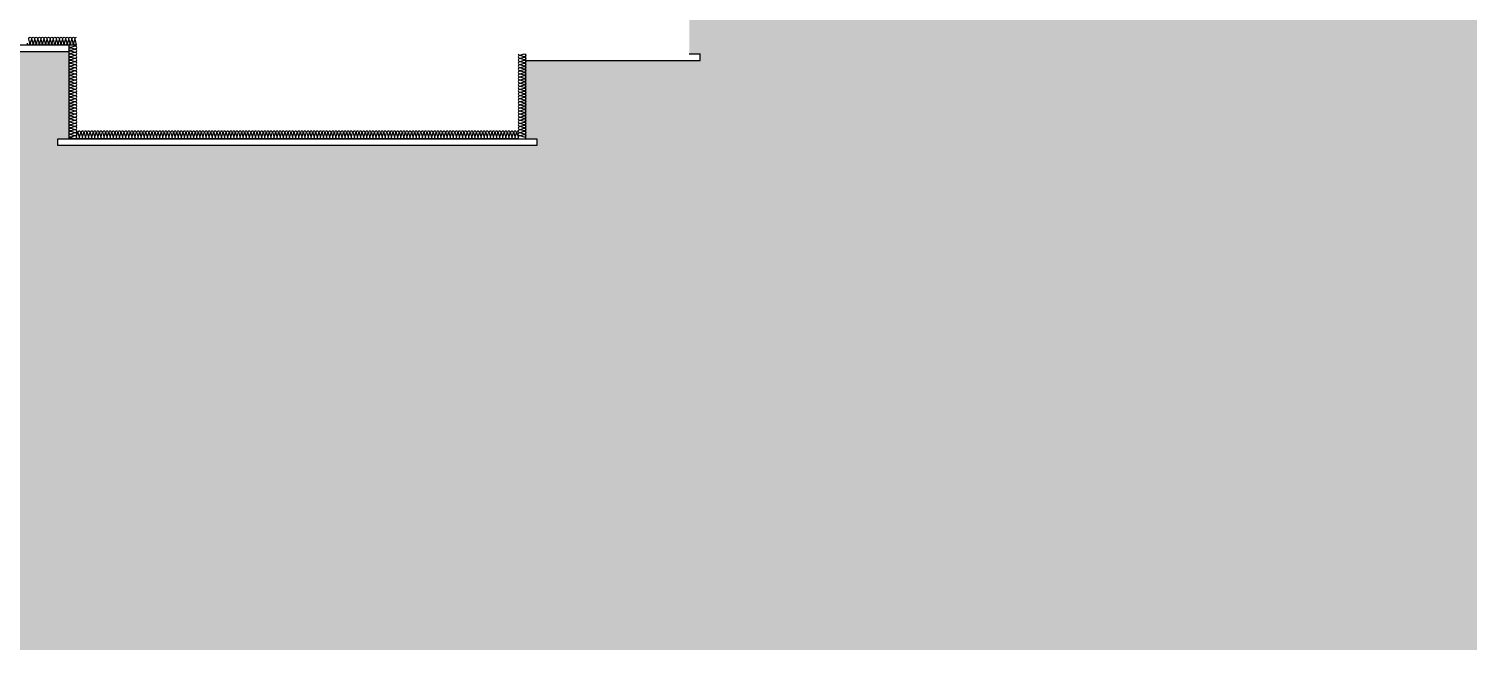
# Model space of a CAD drawing. Header units: millimetres. Extents: x 17311 to 801382, y -242618 to -104888.
# Drawn here: x 157513 to 170632, y -231658 to -226033 of the extents above; entities that cross this region are included whole.
import ezdxf

# ---------------------------------------------------------------- set-up
doc = ezdxf.new("R2010")
doc.units = ezdxf.units.MM
doc.header["$LTSCALE"] = 250
for name, color, linetype in [('A-버림CONC', 4, 'Continuous'), ('ISL', 251, 'Continuous'), ('지반', 254, 'Continuous')]:
    doc.layers.add(name, color=color, linetype=linetype)

msp = doc.modelspace()

# ---------------------------------------------------------------- hatches: boundary and pattern name
at = {"layer": '지반'}
h = msp.add_hatch(dxfattribs=at)
h.set_pattern_fill('EARTH', color=251, scale=70, angle=45)
h.paths.add_polyline_path([(19867.6, -225858.4), (19867.6, -231658.4), (170632.4, -231658.4), (170632.4, -225896), (163495.3, -225758.4), (163495.3, -226258.4), (163595.3, -226258.4), (163595.3, -226318.4), (162015.3, -226318.4), (162015.3, -227028.4), (162115.3, -227028.4), (162115.3, -227088.4), (157775.3, -227088.4), (157775.3, -227028.4), (157875.3, -227028.4), (157875.3, -226238.4), (149735.3, -226238.4), (149665.3, -226168.4), (136125.3, -226168.4), (136055.3, -226238.4), (128115.3, -226238.4), (128115.3, -226878.4), (128215.3, -226878.4), (128215.3, -226938.4), (126375.3, -226938.4), (126375.3, -226878.4), (126475.3, -226878.4), (126475.3, -226238.4), (126045.3, -226238.4), (126045.3, -226178.4), (126145.3, -226178.4), (126145.3, -225758.4), (27395.3, -225758.4), (27395.3, -225858.4)])

# ---------------------------------------------------------------- linework, layer by layer
at = {"layer": 'A-버림CONC'}
for p, q in [((163495.3, -226258.4), (163595.3, -226258.4)), ((157775.3, -227088.4), (157775.3, -227028.4)), ((157775.3, -227028.4), (157875.3, -227028.4)), ((162115.3, -227088.4), (157775.3, -227088.4)), ((162015.3, -227028.4), (162115.3, -227028.4)), ((162115.3, -227028.4), (162115.3, -227088.4))]:
    msp.add_line(p, q, dxfattribs=at)
at = {"layer": 'A-버림CONC', "elevation": 0}
for points in [[(149735.3, -226238.4), (157875.3, -226238.4)], [(162015.3, -226318.4), (163595.3, -226318.4), (163595.3, -226258.4)]]:
    msp.add_lwpolyline(points, dxfattribs=at)
at = {"layer": 'ISL', "elevation": 0}
for points in [[(149795.3, -226108.4), (149795.3, -226178.4), (157945.3, -226178.4)], [(157875.3, -226178.4), (157875.3, -227028.4), (162015.3, -227028.4), (162015.3, -226258.4)]]:
    msp.add_lwpolyline(points, dxfattribs=at)
for points in [[(157496.9, -226161.4, 1.3725934), (157521.6, -226161.4), (157510.9, -226125.4, -0.5092668), (157523.3, -226108.4, -0.5092668), (157535.6, -226125.4), (157524.9, -226161.4, 1.3725934), (157549.6, -226161.4), (157538.9, -226125.4, -0.5092668), (157551.3, -226108.4, -0.5092668), (157563.6, -226125.4), (157552.9, -226161.4, 1.3725934), (157577.6, -226161.4), (157566.9, -226125.4, -0.5092668), (157579.3, -226108.4, -0.5092668), (157591.6, -226125.4), (157580.9, -226161.4, 1.3725934), (157605.6, -226161.4), (157594.9, -226125.4, -0.5092668), (157607.3, -226108.4, -0.5092668), (157619.6, -226125.4), (157608.9, -226161.4, 1.3725934), (157633.6, -226161.4), (157622.9, -226125.4, -0.5092668), (157635.3, -226108.4, -0.5092668), (157647.6, -226125.4), (157636.9, -226161.4, 1.3725934), (157661.6, -226161.4), (157650.9, -226125.4, -0.5092668), (157663.3, -226108.4, -0.5092668), (157675.6, -226125.4), (157664.9, -226161.4, 1.3725934), (157689.6, -226161.4), (157678.9, -226125.4, -0.5092668), (157691.3, -226108.4, -0.5092668), (157703.6, -226125.4), (157692.9, -226161.4, 1.3725934), (157717.6, -226161.4), (157706.9, -226125.4, -0.5092668), (157719.3, -226108.4, -0.5092668), (157731.6, -226125.4), (157720.9, -226161.4, 1.3725934), (157745.6, -226161.4), (157734.9, -226125.4, -0.5092668), (157747.3, -226108.4, -0.5092668), (157759.6, -226125.4), (157748.9, -226161.4, 1.3725934), (157773.6, -226161.4), (157762.9, -226125.4, -0.5092668), (157775.3, -226108.4, -0.5092668), (157787.6, -226125.4), (157776.9, -226161.4, 1.3725934), (157801.6, -226161.4), (157790.9, -226125.4, -0.5092668), (157803.3, -226108.4, -0.5092668), (157815.6, -226125.4), (157804.9, -226161.4, 1.3725934), (157829.6, -226161.4), (157818.9, -226125.4, -0.5092668), (157831.3, -226108.4, -0.5092668), (157843.6, -226125.4), (157832.9, -226161.4, 1.3725934), (157857.6, -226161.4), (157846.9, -226125.4, -0.5092668), (157859.3, -226108.4, -0.5092668), (157871.6, -226125.4), (157860.9, -226161.4, 1.3725934), (157885.6, -226161.4), (157874.9, -226125.4, -0.5092668), (157887.3, -226108.4, -0.5092668), (157899.6, -226125.4), (157888.9, -226161.4, 1.3725934), (157913.6, -226161.4), (157902.9, -226125.4, -0.5092668), (157915.3, -226108.4, -0.5092668), (157927.6, -226125.4), (157916.9, -226161.4, 1.3725934), (157941.6, -226161.4), (157930.9, -226125.4, -0.5092668), (157943.3, -226108.4)], [(157875.3, -227028.4, -0.5092668), (157892.2, -227016), (157928.3, -227026.8, 1.3725934), (157928.3, -227002), (157892.2, -227012.8, -0.5092668), (157875.3, -227000.4, -0.5092668), (157892.2, -226988), (157928.3, -226998.8, 1.3725934), (157928.3, -226974), (157892.2, -226984.8, -0.5092668), (157875.3, -226972.4, -0.5092668), (157892.2, -226960), (157928.3, -226970.8, 1.3725934), (157928.3, -226946), (157892.2, -226956.8, -0.5092668), (157875.3, -226944.4, -0.5092668), (157892.2, -226932), (157928.3, -226942.8, 1.3725934), (157928.3, -226918), (157892.2, -226928.8, -0.5092668), (157875.3, -226916.4, -0.5092668), (157892.2, -226904), (157928.3, -226914.8, 1.3725934), (157928.3, -226890), (157892.2, -226900.8, -0.5092668), (157875.3, -226888.4, -0.5092668), (157892.2, -226876), (157928.3, -226886.8, 1.3725934), (157928.3, -226862), (157892.2, -226872.8, -0.5092668), (157875.3, -226860.4, -0.5092668), (157892.2, -226848), (157928.3, -226858.8, 1.3725934), (157928.3, -226834), (157892.2, -226844.8, -0.5092668), (157875.3, -226832.4, -0.5092668), (157892.2, -226820), (157928.3, -226830.8, 1.3725934), (157928.3, -226806), (157892.2, -226816.8, -0.5092668), (157875.3, -226804.4, -0.5092668), (157892.2, -226792), (157928.3, -226802.8, 1.3725934), (157928.3, -226778), (157892.2, -226788.8, -0.5092668), (157875.3, -226776.4, -0.5092668), (157892.2, -226764), (157928.3, -226774.8, 1.3725934), (157928.3, -226750), (157892.2, -226760.8, -0.5092668), (157875.3, -226748.4, -0.5092668), (157892.2, -226736), (157928.3, -226746.8, 1.3725934), (157928.3, -226722), (157892.2, -226732.8, -0.5092668), (157875.3, -226720.4, -0.5092668), (157892.2, -226708), (157928.3, -226718.8, 1.3725934), (157928.3, -226694), (157892.2, -226704.8, -0.5092668), (157875.3, -226692.4, -0.5092668), (157892.2, -226680), (157928.3, -226690.8, 1.3725934), (157928.3, -226666), (157892.2, -226676.8, -0.5092668), (157875.3, -226664.4, -0.5092668), (157892.2, -226652), (157928.3, -226662.8, 1.3725934), (157928.3, -226638), (157892.2, -226648.8, -0.5092668), (157875.3, -226636.4, -0.5092668), (157892.2, -226624), (157928.3, -226634.8, 1.3725934), (157928.3, -226610), (157892.2, -226620.8, -0.5092668), (157875.3, -226608.4, -0.5092668), (157892.2, -226596), (157928.3, -226606.8, 1.3725934), (157928.3, -226582), (157892.2, -226592.8, -0.5092668), (157875.3, -226580.4, -0.5092668), (157892.2, -226568), (157928.3, -226578.8, 1.3725934), (157928.3, -226554), (157892.2, -226564.8, -0.5092668), (157875.3, -226552.4, -0.5092668), (157892.2, -226540), (157928.3, -226550.8, 1.3725934), (157928.3, -226526), (157892.2, -226536.8, -0.5092668), (157875.3, -226524.4, -0.5092668), (157892.2, -226512), (157928.3, -226522.8, 1.3725934), (157928.3, -226498), (157892.2, -226508.8, -0.5092668), (157875.3, -226496.4, -0.5092668), (157892.2, -226484), (157928.3, -226494.8, 1.3725934), (157928.3, -226470), (157892.2, -226480.8, -0.5092668), (157875.3, -226468.4, -0.5092668), (157892.2, -226456), (157928.3, -226466.8, 1.3725934), (157928.3, -226442), (157892.2, -226452.8, -0.5092668), (157875.3, -226440.4, -0.5092668), (157892.2, -226428), (157928.3, -226438.8, 1.3725934), (157928.3, -226414), (157892.2, -226424.8, -0.5092668), (157875.3, -226412.4, -0.5092668), (157892.2, -226400), (157928.3, -226410.8, 1.3725934), (157928.3, -226386), (157892.2, -226396.8, -0.5092668), (157875.3, -226384.4, -0.5092668), (157892.2, -226372), (157928.3, -226382.8, 1.3725934), (157928.3, -226358), (157892.2, -226368.8, -0.5092668), (157875.3, -226356.4, -0.5092668), (157892.2, -226344), (157928.3, -226354.8, 1.3725934), (157928.3, -226330), (157892.2, -226340.8, -0.5092668), (157875.3, -226328.4, -0.5092668), (157892.2, -226316), (157928.3, -226326.8, 1.3725934), (157928.3, -226302), (157892.2, -226312.8, -0.5092668), (157875.3, -226300.4, -0.5092668), (157892.2, -226288), (157928.3, -226298.8, 1.3725934), (157928.3, -226274), (157892.2, -226284.8, -0.5092668), (157875.3, -226272.4, -0.5092668), (157892.2, -226260), (157928.3, -226270.8, 1.3725934), (157928.3, -226246), (157892.2, -226256.8, -0.5092668), (157875.3, -226244.4, -0.5092668), (157892.2, -226232), (157928.3, -226242.8, 1.3725934), (157928.3, -226218), (157892.2, -226228.8, -0.5092668), (157875.3, -226216.4, -0.5092668), (157892.2, -226204), (157928.3, -226214.8, 1.3725934), (157928.3, -226190), (157892.2, -226200.8, -0.5092668), (157875.3, -226188.4)], [(161945.3, -226258.4, 0.5092668), (161962.2, -226270.8), (161998.3, -226260.1, -1.3725934), (161998.3, -226284.8), (161962.2, -226274.1, 0.5092668), (161945.3, -226286.4, 0.5092668), (161962.2, -226298.8), (161998.3, -226288.1, -1.3725934), (161998.3, -226312.8), (161962.2, -226302.1, 0.5092668), (161945.3, -226314.4, 0.5092668), (161962.2, -226326.8), (161998.3, -226316.1, -1.3725934), (161998.3, -226340.8), (161962.2, -226330.1, 0.5092668), (161945.3, -226342.4, 0.5092668), (161962.2, -226354.8), (161998.3, -226344.1, -1.3725934), (161998.3, -226368.8), (161962.2, -226358.1, 0.5092668), (161945.3, -226370.4, 0.5092668), (161962.2, -226382.8), (161998.3, -226372.1, -1.3725934), (161998.3, -226396.8), (161962.2, -226386.1, 0.5092668), (161945.3, -226398.4, 0.5092668), (161962.2, -226410.8), (161998.3, -226400.1, -1.3725934), (161998.3, -226424.8), (161962.2, -226414.1, 0.5092668), (161945.3, -226426.4, 0.5092668), (161962.2, -226438.8), (161998.3, -226428.1, -1.3725934), (161998.3, -226452.8), (161962.2, -226442.1, 0.5092668), (161945.3, -226454.4, 0.5092668), (161962.2, -226466.8), (161998.3, -226456.1, -1.3725934), (161998.3, -226480.8), (161962.2, -226470.1, 0.5092668), (161945.3, -226482.4, 0.5092668), (161962.2, -226494.8), (161998.3, -226484.1, -1.3725934), (161998.3, -226508.8), (161962.2, -226498.1, 0.5092668), (161945.3, -226510.4, 0.5092668), (161962.2, -226522.8), (161998.3, -226512.1, -1.3725934), (161998.3, -226536.8), (161962.2, -226526.1, 0.5092668), (161945.3, -226538.4, 0.5092668), (161962.2, -226550.8), (161998.3, -226540.1, -1.3725934), (161998.3, -226564.8), (161962.2, -226554.1, 0.5092668), (161945.3, -226566.4, 0.5092668), (161962.2, -226578.8), (161998.3, -226568.1, -1.3725934), (161998.3, -226592.8), (161962.2, -226582.1, 0.5092668), (161945.3, -226594.4, 0.5092668), (161962.2, -226606.8), (161998.3, -226596.1, -1.3725934), (161998.3, -226620.8), (161962.2, -226610.1, 0.5092668), (161945.3, -226622.4, 0.5092668), (161962.2, -226634.8), (161998.3, -226624.1, -1.3725934), (161998.3, -226648.8), (161962.2, -226638.1, 0.5092668), (161945.3, -226650.4, 0.5092668), (161962.2, -226662.8), (161998.3, -226652.1, -1.3725934), (161998.3, -226676.8), (161962.2, -226666.1, 0.5092668), (161945.3, -226678.4, 0.5092668), (161962.2, -226690.8), (161998.3, -226680.1, -1.3725934), (161998.3, -226704.8), (161962.2, -226694.1, 0.5092668), (161945.3, -226706.4, 0.5092668), (161962.2, -226718.8), (161998.3, -226708.1, -1.3725934), (161998.3, -226732.8), (161962.2, -226722.1, 0.5092668), (161945.3, -226734.4, 0.5092668), (161962.2, -226746.8), (161998.3, -226736.1, -1.3725934), (161998.3, -226760.8), (161962.2, -226750.1, 0.5092668), (161945.3, -226762.4, 0.5092668), (161962.2, -226774.8), (161998.3, -226764.1, -1.3725934), (161998.3, -226788.8), (161962.2, -226778.1, 0.5092668), (161945.3, -226790.4, 0.5092668), (161962.2, -226802.8), (161998.3, -226792.1, -1.3725934), (161998.3, -226816.8), (161962.2, -226806.1, 0.5092668), (161945.3, -226818.4, 0.5092668), (161962.2, -226830.8), (161998.3, -226820.1, -1.3725934), (161998.3, -226844.8), (161962.2, -226834.1, 0.5092668), (161945.3, -226846.4, 0.5092668), (161962.2, -226858.8), (161998.3, -226848.1, -1.3725934), (161998.3, -226872.8), (161962.2, -226862.1, 0.5092668), (161945.3, -226874.4, 0.5092668), (161962.2, -226886.8), (161998.3, -226876.1, -1.3725934), (161998.3, -226900.8), (161962.2, -226890.1, 0.5092668), (161945.3, -226902.4, 0.5092668), (161962.2, -226914.8), (161998.3, -226904.1, -1.3725934), (161998.3, -226928.8), (161962.2, -226918.1, 0.5092668), (161945.3, -226930.4, 0.5092668), (161962.2, -226942.8), (161998.3, -226932.1, -1.3725934), (161998.3, -226956.8), (161962.2, -226946.1, 0.5092668), (161945.3, -226958.4, 0.5092668), (161962.2, -226970.8), (161998.3, -226960.1, -1.3725934), (161998.3, -226984.8), (161962.2, -226974.1, 0.5092668), (161945.3, -226986.4, 0.5092668), (161962.2, -226998.8), (161998.3, -226988.1, -1.3725934), (161998.3, -227012.8), (161962.2, -227002.1, 0.5092668), (161945.3, -227014.4)], [(161945.2, -226958.4, 0.5092668), (161932.9, -226975.4), (161943.6, -227011.4, -1.3725934), (161918.9, -227011.4), (161929.6, -226975.4, 0.5092668), (161917.2, -226958.4, 0.5092668), (161904.9, -226975.4), (161915.6, -227011.4, -1.3725934), (161890.9, -227011.4), (161901.6, -226975.4, 0.5092668), (161889.2, -226958.4, 0.5092668), (161876.9, -226975.4), (161887.6, -227011.4, -1.3725934), (161862.9, -227011.4), (161873.6, -226975.4, 0.5092668), (161861.2, -226958.4, 0.5092668), (161848.9, -226975.4), (161859.6, -227011.4, -1.3725934), (161834.9, -227011.4), (161845.6, -226975.4, 0.5092668), (161833.2, -226958.4, 0.5092668), (161820.9, -226975.4), (161831.6, -227011.4, -1.3725934), (161806.9, -227011.4), (161817.6, -226975.4, 0.5092668), (161805.2, -226958.4, 0.5092668), (161792.9, -226975.4), (161803.6, -227011.4, -1.3725934), (161778.9, -227011.4), (161789.6, -226975.4, 0.5092668), (161777.2, -226958.4, 0.5092668), (161764.9, -226975.4), (161775.6, -227011.4, -1.3725934), (161750.9, -227011.4), (161761.6, -226975.4, 0.5092668), (161749.2, -226958.4, 0.5092668), (161736.9, -226975.4), (161747.6, -227011.4, -1.3725934), (161722.9, -227011.4), (161733.6, -226975.4, 0.5092668), (161721.2, -226958.4, 0.5092668), (161708.9, -226975.4), (161719.6, -227011.4, -1.3725934), (161694.9, -227011.4), (161705.6, -226975.4, 0.5092668), (161693.2, -226958.4, 0.5092668), (161680.9, -226975.4), (161691.6, -227011.4, -1.3725934), (161666.9, -227011.4), (161677.6, -226975.4, 0.5092668), (161665.2, -226958.4, 0.5092668), (161652.9, -226975.4), (161663.6, -227011.4, -1.3725934), (161638.9, -227011.4), (161649.6, -226975.4, 0.5092668), (161637.2, -226958.4, 0.5092668), (161624.9, -226975.4), (161635.6, -227011.4, -1.3725934), (161610.9, -227011.4), (161621.6, -226975.4, 0.5092668), (161609.2, -226958.4, 0.5092668), (161596.9, -226975.4), (161607.6, -227011.4, -1.3725934), (161582.9, -227011.4), (161593.6, -226975.4, 0.5092668), (161581.2, -226958.4, 0.5092668), (161568.9, -226975.4), (161579.6, -227011.4, -1.3725934), (161554.9, -227011.4), (161565.6, -226975.4, 0.5092668), (161553.2, -226958.4, 0.5092668), (161540.9, -226975.4), (161551.6, -227011.4, -1.3725934), (161526.9, -227011.4), (161537.6, -226975.4, 0.5092668), (161525.2, -226958.4, 0.5092668), (161512.9, -226975.4), (161523.6, -227011.4, -1.3725934), (161498.9, -227011.4), (161509.6, -226975.4, 0.5092668), (161497.2, -226958.4, 0.5092668), (161484.9, -226975.4), (161495.6, -227011.4, -1.3725934), (161470.9, -227011.4), (161481.6, -226975.4, 0.5092668), (161469.2, -226958.4, 0.5092668), (161456.9, -226975.4), (161467.6, -227011.4, -1.3725934), (161442.9, -227011.4), (161453.6, -226975.4, 0.5092668), (161441.2, -226958.4, 0.5092668), (161428.9, -226975.4), (161439.6, -227011.4, -1.3725934), (161414.9, -227011.4), (161425.6, -226975.4, 0.5092668), (161413.2, -226958.4, 0.5092668), (161400.9, -226975.4), (161411.6, -227011.4, -1.3725934), (161386.9, -227011.4), (161397.6, -226975.4, 0.5092668), (161385.2, -226958.4, 0.5092668), (161372.9, -226975.4), (161383.6, -227011.4, -1.3725934), (161358.9, -227011.4), (161369.6, -226975.4, 0.5092668), (161357.2, -226958.4, 0.5092668), (161344.9, -226975.4), (161355.6, -227011.4, -1.3725934), (161330.9, -227011.4), (161341.6, -226975.4, 0.5092668), (161329.2, -226958.4, 0.5092668), (161316.9, -226975.4), (161327.6, -227011.4, -1.3725934), (161302.9, -227011.4), (161313.6, -226975.4, 0.5092668), (161301.2, -226958.4, 0.5092668), (161288.9, -226975.4), (161299.6, -227011.4, -1.3725934), (161274.9, -227011.4), (161285.6, -226975.4, 0.5092668), (161273.2, -226958.4, 0.5092668), (161260.9, -226975.4), (161271.6, -227011.4, -1.3725934), (161246.9, -227011.4), (161257.6, -226975.4, 0.5092668), (161245.2, -226958.4, 0.5092668), (161232.9, -226975.4), (161243.6, -227011.4, -1.3725934), (161218.9, -227011.4), (161229.6, -226975.4, 0.5092668), (161217.2, -226958.4, 0.5092668), (161204.9, -226975.4), (161215.6, -227011.4, -1.3725934), (161190.9, -227011.4), (161201.6, -226975.4, 0.5092668), (161189.2, -226958.4, 0.5092668), (161176.9, -226975.4), (161187.6, -227011.4, -1.3725934), (161162.9, -227011.4), (161173.6, -226975.4, 0.5092668), (161161.2, -226958.4, 0.5092668), (161148.9, -226975.4), (161159.6, -227011.4, -1.3725934), (161134.9, -227011.4), (161145.6, -226975.4, 0.5092668), (161133.2, -226958.4, 0.5092668), (161120.9, -226975.4), (161131.6, -227011.4, -1.3725934), (161106.9, -227011.4), (161117.6, -226975.4, 0.5092668), (161105.2, -226958.4, 0.5092668), (161092.9, -226975.4), (161103.6, -227011.4, -1.3725934), (161078.9, -227011.4), (161089.6, -226975.4, 0.5092668), (161077.2, -226958.4, 0.5092668), (161064.9, -226975.4), (161075.6, -227011.4, -1.3725934), (161050.9, -227011.4), (161061.6, -226975.4, 0.5092668), (161049.2, -226958.4, 0.5092668), (161036.9, -226975.4), (161047.6, -227011.4, -1.3725934), (161022.9, -227011.4), (161033.6, -226975.4, 0.5092668), (161021.2, -226958.4, 0.5092668), (161008.9, -226975.4), (161019.6, -227011.4, -1.3725934), (160994.9, -227011.4), (161005.6, -226975.4, 0.5092668), (160993.2, -226958.4, 0.5092668), (160980.9, -226975.4), (160991.6, -227011.4, -1.3725934), (160966.9, -227011.4), (160977.6, -226975.4, 0.5092668), (160965.2, -226958.4, 0.5092668), (160952.9, -226975.4), (160963.6, -227011.4, -1.3725934), (160938.9, -227011.4), (160949.6, -226975.4, 0.5092668), (160937.2, -226958.4, 0.5092668), (160924.9, -226975.4), (160935.6, -227011.4, -1.3725934), (160910.9, -227011.4), (160921.6, -226975.4, 0.5092668), (160909.2, -226958.4, 0.5092668), (160896.9, -226975.4), (160907.6, -227011.4, -1.3725934), (160882.9, -227011.4), (160893.6, -226975.4, 0.5092668), (160881.2, -226958.4, 0.5092668), (160868.9, -226975.4), (160879.6, -227011.4, -1.3725934), (160854.9, -227011.4), (160865.6, -226975.4, 0.5092668), (160853.2, -226958.4, 0.5092668), (160840.9, -226975.4), (160851.6, -227011.4, -1.3725934), (160826.9, -227011.4), (160837.6, -226975.4, 0.5092668), (160825.2, -226958.4, 0.5092668), (160812.9, -226975.4), (160823.6, -227011.4, -1.3725934), (160798.9, -227011.4), (160809.6, -226975.4, 0.5092668), (160797.2, -226958.4, 0.5092668), (160784.9, -226975.4), (160795.6, -227011.4, -1.3725934), (160770.9, -227011.4), (160781.6, -226975.4, 0.5092668), (160769.2, -226958.4, 0.5092668), (160756.9, -226975.4), (160767.6, -227011.4, -1.3725934), (160742.9, -227011.4), (160753.6, -226975.4, 0.5092668), (160741.2, -226958.4, 0.5092668), (160728.9, -226975.4), (160739.6, -227011.4, -1.3725934), (160714.9, -227011.4), (160725.6, -226975.4, 0.5092668), (160713.2, -226958.4, 0.5092668), (160700.9, -226975.4), (160711.6, -227011.4, -1.3725934), (160686.9, -227011.4), (160697.6, -226975.4, 0.5092668), (160685.2, -226958.4, 0.5092668), (160672.9, -226975.4), (160683.6, -227011.4, -1.3725934), (160658.9, -227011.4), (160669.6, -226975.4, 0.5092668), (160657.2, -226958.4, 0.5092668), (160644.9, -226975.4), (160655.6, -227011.4, -1.3725934), (160630.9, -227011.4), (160641.6, -226975.4, 0.5092668), (160629.2, -226958.4, 0.5092668), (160616.9, -226975.4), (160627.6, -227011.4, -1.3725934), (160602.9, -227011.4), (160613.6, -226975.4, 0.5092668), (160601.2, -226958.4, 0.5092668), (160588.9, -226975.4), (160599.6, -227011.4, -1.3725934), (160574.9, -227011.4), (160585.6, -226975.4, 0.5092668), (160573.2, -226958.4, 0.5092668), (160560.9, -226975.4), (160571.6, -227011.4, -1.3725934), (160546.9, -227011.4), (160557.6, -226975.4, 0.5092668), (160545.2, -226958.4, 0.5092668), (160532.9, -226975.4), (160543.6, -227011.4, -1.3725934), (160518.9, -227011.4), (160529.6, -226975.4, 0.5092668), (160517.2, -226958.4, 0.5092668), (160504.9, -226975.4), (160515.6, -227011.4, -1.3725934), (160490.9, -227011.4), (160501.6, -226975.4, 0.5092668), (160489.2, -226958.4, 0.5092668), (160476.9, -226975.4), (160487.6, -227011.4, -1.3725934), (160462.9, -227011.4), (160473.6, -226975.4, 0.5092668), (160461.2, -226958.4, 0.5092668), (160448.9, -226975.4), (160459.6, -227011.4, -1.3725934), (160434.9, -227011.4), (160445.6, -226975.4, 0.5092668), (160433.2, -226958.4, 0.5092668), (160420.9, -226975.4), (160431.6, -227011.4, -1.3725934), (160406.9, -227011.4), (160417.6, -226975.4, 0.5092668), (160405.2, -226958.4, 0.5092668), (160392.9, -226975.4), (160403.6, -227011.4, -1.3725934), (160378.9, -227011.4), (160389.6, -226975.4, 0.5092668), (160377.2, -226958.4, 0.5092668), (160364.9, -226975.4), (160375.6, -227011.4, -1.3725934), (160350.9, -227011.4), (160361.6, -226975.4, 0.5092668), (160349.2, -226958.4, 0.5092668), (160336.9, -226975.4), (160347.6, -227011.4, -1.3725934), (160322.9, -227011.4), (160333.6, -226975.4, 0.5092668), (160321.2, -226958.4, 0.5092668), (160308.9, -226975.4), (160319.6, -227011.4, -1.3725934), (160294.9, -227011.4), (160305.6, -226975.4, 0.5092668), (160293.2, -226958.4, 0.5092668), (160280.9, -226975.4), (160291.6, -227011.4, -1.3725934), (160266.9, -227011.4), (160277.6, -226975.4, 0.5092668), (160265.2, -226958.4, 0.5092668), (160252.9, -226975.4), (160263.6, -227011.4, -1.3725934), (160238.9, -227011.4), (160249.6, -226975.4, 0.5092668), (160237.2, -226958.4, 0.5092668), (160224.9, -226975.4), (160235.6, -227011.4, -1.3725934), (160210.9, -227011.4), (160221.6, -226975.4, 0.5092668), (160209.2, -226958.4, 0.5092668), (160196.9, -226975.4), (160207.6, -227011.4, -1.3725934), (160182.9, -227011.4), (160193.6, -226975.4, 0.5092668), (160181.2, -226958.4, 0.5092668), (160168.9, -226975.4), (160179.6, -227011.4, -1.3725934), (160154.9, -227011.4), (160165.6, -226975.4, 0.5092668), (160153.2, -226958.4, 0.5092668), (160140.9, -226975.4), (160151.6, -227011.4, -1.3725934), (160126.9, -227011.4), (160137.6, -226975.4, 0.5092668), (160125.2, -226958.4, 0.5092668), (160112.9, -226975.4), (160123.6, -227011.4, -1.3725934), (160098.9, -227011.4), (160109.6, -226975.4, 0.5092668), (160097.2, -226958.4, 0.5092668), (160084.9, -226975.4), (160095.6, -227011.4, -1.3725934), (160070.9, -227011.4), (160081.6, -226975.4, 0.5092668), (160069.2, -226958.4, 0.5092668), (160056.9, -226975.4), (160067.6, -227011.4, -1.3725934), (160042.9, -227011.4), (160053.6, -226975.4, 0.5092668), (160041.2, -226958.4, 0.5092668), (160028.9, -226975.4), (160039.6, -227011.4, -1.3725934), (160014.9, -227011.4), (160025.6, -226975.4, 0.5092668), (160013.2, -226958.4, 0.5092668), (160000.9, -226975.4), (160011.6, -227011.4, -1.3725934), (159986.9, -227011.4), (159997.6, -226975.4, 0.5092668), (159985.2, -226958.4, 0.5092668), (159972.9, -226975.4), (159983.6, -227011.4, -1.3725934), (159958.9, -227011.4), (159969.6, -226975.4, 0.5092668), (159957.2, -226958.4, 0.5092668), (159944.9, -226975.4), (159955.6, -227011.4, -1.3725934), (159930.9, -227011.4), (159941.6, -226975.4, 0.5092668), (159929.2, -226958.4, 0.5092668), (159916.9, -226975.4), (159927.6, -227011.4, -1.3725934), (159902.9, -227011.4), (159913.6, -226975.4, 0.5092668), (159901.2, -226958.4, 0.5092668), (159888.9, -226975.4), (159899.6, -227011.4, -1.3725934), (159874.9, -227011.4), (159885.6, -226975.4, 0.5092668), (159873.2, -226958.4, 0.5092668), (159860.9, -226975.4), (159871.6, -227011.4, -1.3725934), (159846.9, -227011.4), (159857.6, -226975.4, 0.5092668), (159845.2, -226958.4, 0.5092668), (159832.9, -226975.4), (159843.6, -227011.4, -1.3725934), (159818.9, -227011.4), (159829.6, -226975.4, 0.5092668), (159817.2, -226958.4, 0.5092668), (159804.9, -226975.4), (159815.6, -227011.4, -1.3725934), (159790.9, -227011.4), (159801.6, -226975.4, 0.5092668), (159789.2, -226958.4, 0.5092668), (159776.9, -226975.4), (159787.6, -227011.4, -1.3725934), (159762.9, -227011.4), (159773.6, -226975.4, 0.5092668), (159761.2, -226958.4, 0.5092668), (159748.9, -226975.4), (159759.6, -227011.4, -1.3725934), (159734.9, -227011.4), (159745.6, -226975.4, 0.5092668), (159733.2, -226958.4, 0.5092668), (159720.9, -226975.4), (159731.6, -227011.4, -1.3725934), (159706.9, -227011.4), (159717.6, -226975.4, 0.5092668), (159705.2, -226958.4, 0.5092668), (159692.9, -226975.4), (159703.6, -227011.4, -1.3725934), (159678.9, -227011.4), (159689.6, -226975.4, 0.5092668), (159677.2, -226958.4, 0.5092668), (159664.9, -226975.4), (159675.6, -227011.4, -1.3725934), (159650.9, -227011.4), (159661.6, -226975.4, 0.5092668), (159649.2, -226958.4, 0.5092668), (159636.9, -226975.4), (159647.6, -227011.4, -1.3725934), (159622.9, -227011.4), (159633.6, -226975.4, 0.5092668), (159621.2, -226958.4, 0.5092668), (159608.9, -226975.4), (159619.6, -227011.4, -1.3725934), (159594.9, -227011.4), (159605.6, -226975.4, 0.5092668), (159593.2, -226958.4, 0.5092668), (159580.9, -226975.4), (159591.6, -227011.4, -1.3725934), (159566.9, -227011.4), (159577.6, -226975.4, 0.5092668), (159565.2, -226958.4, 0.5092668), (159552.9, -226975.4), (159563.6, -227011.4, -1.3725934), (159538.9, -227011.4), (159549.6, -226975.4, 0.5092668), (159537.2, -226958.4, 0.5092668), (159524.9, -226975.4), (159535.6, -227011.4, -1.3725934), (159510.9, -227011.4), (159521.6, -226975.4, 0.5092668), (159509.2, -226958.4, 0.5092668), (159496.9, -226975.4), (159507.6, -227011.4, -1.3725934), (159482.9, -227011.4), (159493.6, -226975.4, 0.5092668), (159481.2, -226958.4, 0.5092668), (159468.9, -226975.4), (159479.6, -227011.4, -1.3725934), (159454.9, -227011.4), (159465.6, -226975.4, 0.5092668), (159453.2, -226958.4, 0.5092668), (159440.9, -226975.4), (159451.6, -227011.4, -1.3725934), (159426.9, -227011.4), (159437.6, -226975.4, 0.5092668), (159425.2, -226958.4, 0.5092668), (159412.9, -226975.4), (159423.6, -227011.4, -1.3725934), (159398.9, -227011.4), (159409.6, -226975.4, 0.5092668), (159397.2, -226958.4, 0.5092668), (159384.9, -226975.4), (159395.6, -227011.4, -1.3725934), (159370.9, -227011.4), (159381.6, -226975.4, 0.5092668), (159369.2, -226958.4, 0.5092668), (159356.9, -226975.4), (159367.6, -227011.4, -1.3725934), (159342.9, -227011.4), (159353.6, -226975.4, 0.5092668), (159341.2, -226958.4, 0.5092668), (159328.9, -226975.4), (159339.6, -227011.4, -1.3725934), (159314.9, -227011.4), (159325.6, -226975.4, 0.5092668), (159313.2, -226958.4, 0.5092668), (159300.9, -226975.4), (159311.6, -227011.4, -1.3725934), (159286.9, -227011.4), (159297.6, -226975.4, 0.5092668), (159285.2, -226958.4, 0.5092668), (159272.9, -226975.4), (159283.6, -227011.4, -1.3725934), (159258.9, -227011.4), (159269.6, -226975.4, 0.5092668), (159257.2, -226958.4, 0.5092668), (159244.9, -226975.4), (159255.6, -227011.4, -1.3725934), (159230.9, -227011.4), (159241.6, -226975.4, 0.5092668), (159229.2, -226958.4, 0.5092668), (159216.9, -226975.4), (159227.6, -227011.4, -1.3725934), (159202.9, -227011.4), (159213.6, -226975.4, 0.5092668), (159201.2, -226958.4, 0.5092668), (159188.9, -226975.4), (159199.6, -227011.4, -1.3725934), (159174.9, -227011.4), (159185.6, -226975.4, 0.5092668), (159173.2, -226958.4, 0.5092668), (159160.9, -226975.4), (159171.6, -227011.4, -1.3725934), (159146.9, -227011.4), (159157.6, -226975.4, 0.5092668), (159145.2, -226958.4, 0.5092668), (159132.9, -226975.4), (159143.6, -227011.4, -1.3725934), (159118.9, -227011.4), (159129.6, -226975.4, 0.5092668), (159117.2, -226958.4, 0.5092668), (159104.9, -226975.4), (159115.6, -227011.4, -1.3725934), (159090.9, -227011.4), (159101.6, -226975.4, 0.5092668), (159089.2, -226958.4, 0.5092668), (159076.9, -226975.4), (159087.6, -227011.4, -1.3725934), (159062.9, -227011.4), (159073.6, -226975.4, 0.5092668), (159061.2, -226958.4, 0.5092668), (159048.9, -226975.4), (159059.6, -227011.4, -1.3725934), (159034.9, -227011.4), (159045.6, -226975.4, 0.5092668), (159033.2, -226958.4, 0.5092668), (159020.9, -226975.4), (159031.6, -227011.4, -1.3725934), (159006.9, -227011.4), (159017.6, -226975.4, 0.5092668), (159005.2, -226958.4, 0.5092668), (158992.9, -226975.4), (159003.6, -227011.4, -1.3725934), (158978.9, -227011.4), (158989.6, -226975.4, 0.5092668), (158977.2, -226958.4, 0.5092668), (158964.9, -226975.4), (158975.6, -227011.4, -1.3725934), (158950.9, -227011.4), (158961.6, -226975.4, 0.5092668), (158949.2, -226958.4, 0.5092668), (158936.9, -226975.4), (158947.6, -227011.4, -1.3725934), (158922.9, -227011.4), (158933.6, -226975.4, 0.5092668), (158921.2, -226958.4, 0.5092668), (158908.9, -226975.4), (158919.6, -227011.4, -1.3725934), (158894.9, -227011.4), (158905.6, -226975.4, 0.5092668), (158893.2, -226958.4, 0.5092668), (158880.9, -226975.4), (158891.6, -227011.4, -1.3725934), (158866.9, -227011.4), (158877.6, -226975.4, 0.5092668), (158865.2, -226958.4, 0.5092668), (158852.9, -226975.4), (158863.6, -227011.4, -1.3725934), (158838.9, -227011.4), (158849.6, -226975.4, 0.5092668), (158837.2, -226958.4, 0.5092668), (158824.9, -226975.4), (158835.6, -227011.4, -1.3725934), (158810.9, -227011.4), (158821.6, -226975.4, 0.5092668), (158809.2, -226958.4, 0.5092668), (158796.9, -226975.4), (158807.6, -227011.4, -1.3725934), (158782.9, -227011.4), (158793.6, -226975.4, 0.5092668), (158781.2, -226958.4, 0.5092668), (158768.9, -226975.4), (158779.6, -227011.4, -1.3725934), (158754.9, -227011.4), (158765.6, -226975.4, 0.5092668), (158753.2, -226958.4, 0.5092668), (158740.9, -226975.4), (158751.6, -227011.4, -1.3725934), (158726.9, -227011.4), (158737.6, -226975.4, 0.5092668), (158725.2, -226958.4, 0.5092668), (158712.9, -226975.4), (158723.6, -227011.4, -1.3725934), (158698.9, -227011.4), (158709.6, -226975.4, 0.5092668), (158697.2, -226958.4, 0.5092668), (158684.9, -226975.4), (158695.6, -227011.4, -1.3725934), (158670.9, -227011.4), (158681.6, -226975.4, 0.5092668), (158669.2, -226958.4, 0.5092668), (158656.9, -226975.4), (158667.6, -227011.4, -1.3725934), (158642.9, -227011.4), (158653.6, -226975.4, 0.5092668), (158641.2, -226958.4, 0.5092668), (158628.9, -226975.4), (158639.6, -227011.4, -1.3725934), (158614.9, -227011.4), (158625.6, -226975.4, 0.5092668), (158613.2, -226958.4, 0.5092668), (158600.9, -226975.4), (158611.6, -227011.4, -1.3725934), (158586.9, -227011.4), (158597.6, -226975.4, 0.5092668), (158585.2, -226958.4, 0.5092668), (158572.9, -226975.4), (158583.6, -227011.4, -1.3725934), (158558.9, -227011.4), (158569.6, -226975.4, 0.5092668), (158557.2, -226958.4, 0.5092668), (158544.9, -226975.4), (158555.6, -227011.4, -1.3725934), (158530.9, -227011.4), (158541.6, -226975.4, 0.5092668), (158529.2, -226958.4, 0.5092668), (158516.9, -226975.4), (158527.6, -227011.4, -1.3725934), (158502.9, -227011.4), (158513.6, -226975.4, 0.5092668), (158501.2, -226958.4, 0.5092668), (158488.9, -226975.4), (158499.6, -227011.4, -1.3725934), (158474.9, -227011.4), (158485.6, -226975.4, 0.5092668), (158473.2, -226958.4, 0.5092668), (158460.9, -226975.4), (158471.6, -227011.4, -1.3725934), (158446.9, -227011.4), (158457.6, -226975.4, 0.5092668), (158445.2, -226958.4, 0.5092668), (158432.9, -226975.4), (158443.6, -227011.4, -1.3725934), (158418.9, -227011.4), (158429.6, -226975.4, 0.5092668), (158417.2, -226958.4, 0.5092668), (158404.9, -226975.4), (158415.6, -227011.4, -1.3725934), (158390.9, -227011.4), (158401.6, -226975.4, 0.5092668), (158389.2, -226958.4, 0.5092668), (158376.9, -226975.4), (158387.6, -227011.4, -1.3725934), (158362.9, -227011.4), (158373.6, -226975.4, 0.5092668), (158361.2, -226958.4, 0.5092668), (158348.9, -226975.4), (158359.6, -227011.4, -1.3725934), (158334.9, -227011.4), (158345.6, -226975.4, 0.5092668), (158333.2, -226958.4, 0.5092668), (158320.9, -226975.4), (158331.6, -227011.4, -1.3725934), (158306.9, -227011.4), (158317.6, -226975.4, 0.5092668), (158305.2, -226958.4, 0.5092668), (158292.9, -226975.4), (158303.6, -227011.4, -1.3725934), (158278.9, -227011.4), (158289.6, -226975.4, 0.5092668), (158277.2, -226958.4, 0.5092668), (158264.9, -226975.4), (158275.6, -227011.4, -1.3725934), (158250.9, -227011.4), (158261.6, -226975.4, 0.5092668), (158249.2, -226958.4, 0.5092668), (158236.9, -226975.4), (158247.6, -227011.4, -1.3725934), (158222.9, -227011.4), (158233.6, -226975.4, 0.5092668), (158221.2, -226958.4, 0.5092668), (158208.9, -226975.4), (158219.6, -227011.4, -1.3725934), (158194.9, -227011.4), (158205.6, -226975.4, 0.5092668), (158193.2, -226958.4, 0.5092668), (158180.9, -226975.4), (158191.6, -227011.4, -1.3725934), (158166.9, -227011.4), (158177.6, -226975.4, 0.5092668), (158165.2, -226958.4, 0.5092668), (158152.9, -226975.4), (158163.6, -227011.4, -1.3725934), (158138.9, -227011.4), (158149.6, -226975.4, 0.5092668), (158137.2, -226958.4, 0.5092668), (158124.9, -226975.4), (158135.6, -227011.4, -1.3725934), (158110.9, -227011.4), (158121.6, -226975.4, 0.5092668), (158109.2, -226958.4, 0.5092668), (158096.9, -226975.4), (158107.6, -227011.4, -1.3725934), (158082.9, -227011.4), (158093.6, -226975.4, 0.5092668), (158081.2, -226958.4, 0.5092668), (158068.9, -226975.4), (158079.6, -227011.4, -1.3725934), (158054.9, -227011.4), (158065.6, -226975.4, 0.5092668), (158053.2, -226958.4, 0.5092668), (158040.9, -226975.4), (158051.6, -227011.4, -1.3725934), (158026.9, -227011.4), (158037.6, -226975.4, 0.5092668), (158025.2, -226958.4, 0.5092668), (158012.9, -226975.4), (158023.6, -227011.4, -1.3725934), (157998.9, -227011.4), (158009.6, -226975.4, 0.5092668), (157997.2, -226958.4, 0.5092668), (157984.9, -226975.4), (157995.6, -227011.4, -1.3725934), (157970.9, -227011.4), (157981.6, -226975.4, 0.5092668), (157969.2, -226958.4, 0.5092668), (157956.9, -226975.4), (157967.6, -227011.4, -1.3725934), (157942.9, -227011.4), (157953.6, -226975.4, 0.5092668), (157941.2, -226958.4)]]:
    msp.add_lwpolyline(points, format="xyb", dxfattribs=at)

doc.saveas('drawing.dxf')
